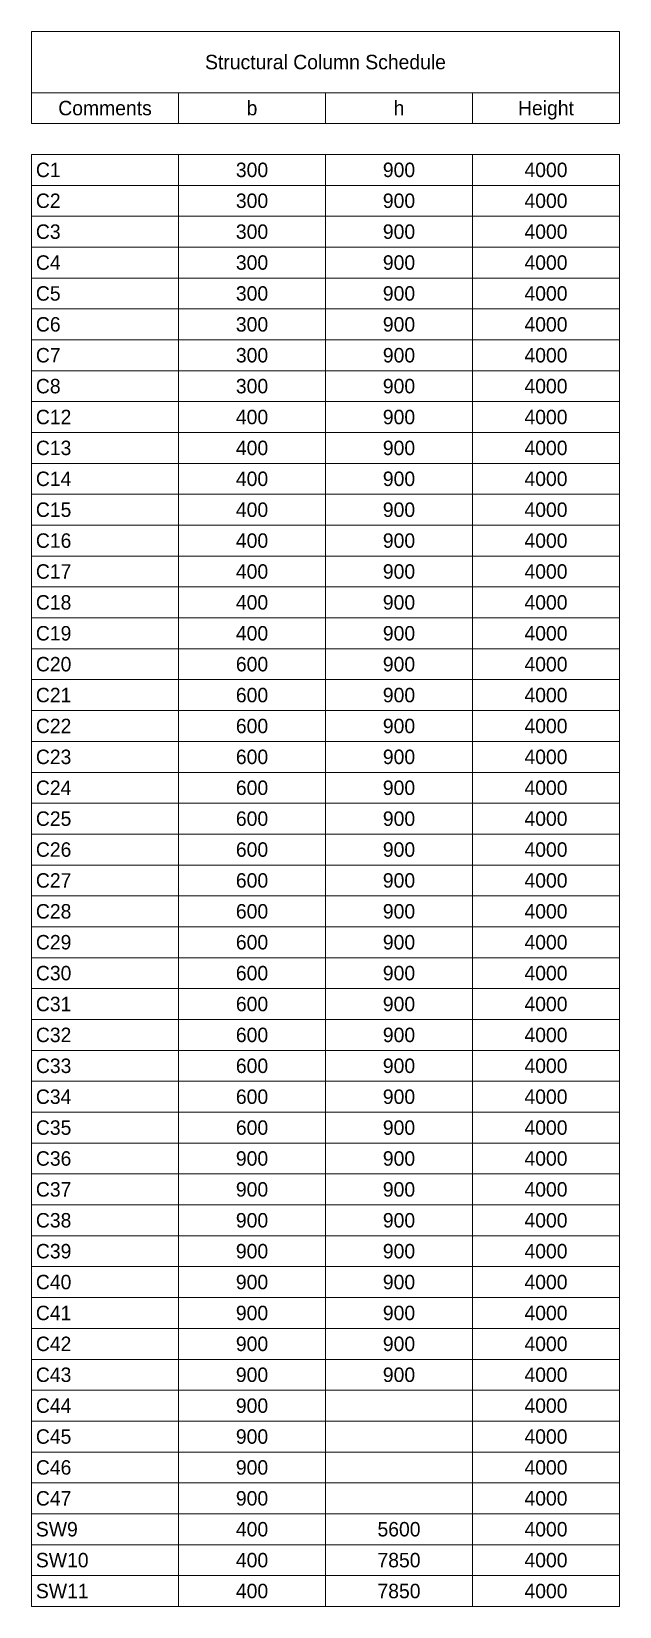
# Model space of a CAD drawing. Header units: millimetres. Extents: x -51718 to 77698, y -8943 to 21865.
# Drawn here: x 39111 to 49348, y -7327 to 20128 of the extents above; entities that cross this region are included whole.
import ezdxf

# ---------------------------------------------------------------- set-up
doc = ezdxf.new("R2010")
doc.units = ezdxf.units.MM
doc.layers.add('A-DETL-THIN', color=151, linetype='Continuous', lineweight=9)
doc.layers.add('G-ANNO-SCHD', color=231, linetype='Continuous', lineweight=9)
doc.styles.add('JetBrains Mono_1', font='JetBrainsMono-VariableFont_wght.ttf', dxfattribs={"height": 2.5})

msp = doc.modelspace()

# ---------------------------------------------------------------- linework, layer by layer
at = {"layer": 'A-DETL-THIN'}
for p, q in [((39111.4, 20127.6), (39111.4, 19061.3)), ((49347.6, 20127.6), (39111.4, 20127.6)), ((49347.6, 19061.3), (49347.6, 20127.6)), ((39111.4, 19061.3), (39111.4, 18522.8)), ((39111.4, 19061.3), (49347.6, 19061.3)), ((41670.4, 19061.3), (41670.4, 18522.8)), ((44229.5, 19061.3), (44229.5, 18522.8)), ((46788.5, 19061.3), (46788.5, 18522.8)), ((49347.6, 19061.3), (49347.6, 18522.8)), ((41670.4, 18522.8), (39111.4, 18522.8)), ((44229.5, 18522.8), (41670.4, 18522.8)), ((46788.5, 18522.8), (44229.5, 18522.8)), ((49347.6, 18522.8), (46788.5, 18522.8)), ((41670.4, 17984.2), (39111.4, 17984.2)), ((39111.4, 17984.2), (39111.4, 17445.7)), ((44229.5, 17984.2), (41670.4, 17984.2)), ((41670.4, 17984.2), (41670.4, 17445.7)), ((46788.5, 17984.2), (44229.5, 17984.2)), ((44229.5, 17984.2), (44229.5, 17445.7)), ((49347.6, 17984.2), (46788.5, 17984.2)), ((46788.5, 17984.2), (46788.5, 17445.7)), ((49347.6, 17984.2), (49347.6, 17445.7)), ((41670.4, 17445.7), (39111.4, 17445.7)), ((39111.4, 17445.7), (39111.4, 16907.2)), ((44229.5, 17445.7), (41670.4, 17445.7)), ((41670.4, 17445.7), (41670.4, 16907.2)), ((46788.5, 17445.7), (44229.5, 17445.7)), ((44229.5, 17445.7), (44229.5, 16907.2)), ((49347.6, 17445.7), (46788.5, 17445.7)), ((46788.5, 17445.7), (46788.5, 16907.2)), ((49347.6, 17445.7), (49347.6, 16907.2)), ((41670.4, 16907.2), (39111.4, 16907.2)), ((39111.4, 16907.2), (39111.4, 16368.6)), ((44229.5, 16907.2), (41670.4, 16907.2)), ((41670.4, 16907.2), (41670.4, 16368.6)), ((46788.5, 16907.2), (44229.5, 16907.2)), ((44229.5, 16907.2), (44229.5, 16368.6)), ((49347.6, 16907.2), (46788.5, 16907.2)), ((46788.5, 16907.2), (46788.5, 16368.6)), ((49347.6, 16907.2), (49347.6, 16368.6)), ((41670.4, 16368.6), (39111.4, 16368.6)), ((39111.4, 16368.6), (39111.4, 15830.1)), ((44229.5, 16368.6), (41670.4, 16368.6)), ((41670.4, 16368.6), (41670.4, 15830.1)), ((46788.5, 16368.6), (44229.5, 16368.6)), ((44229.5, 16368.6), (44229.5, 15830.1)), ((49347.6, 16368.6), (46788.5, 16368.6)), ((46788.5, 16368.6), (46788.5, 15830.1)), ((49347.6, 16368.6), (49347.6, 15830.1)), ((41670.4, 15830.1), (39111.4, 15830.1)), ((39111.4, 15830.1), (39111.4, 15291.5)), ((44229.5, 15830.1), (41670.4, 15830.1)), ((41670.4, 15830.1), (41670.4, 15291.5)), ((46788.5, 15830.1), (44229.5, 15830.1)), ((44229.5, 15830.1), (44229.5, 15291.5)), ((49347.6, 15830.1), (46788.5, 15830.1)), ((46788.5, 15830.1), (46788.5, 15291.5)), ((49347.6, 15830.1), (49347.6, 15291.5)), ((41670.4, 15291.5), (39111.4, 15291.5)), ((39111.4, 15291.5), (39111.4, 14753)), ((44229.5, 15291.5), (41670.4, 15291.5)), ((41670.4, 15291.5), (41670.4, 14753)), ((46788.5, 15291.5), (44229.5, 15291.5)), ((44229.5, 15291.5), (44229.5, 14753)), ((49347.6, 15291.5), (46788.5, 15291.5)), ((46788.5, 15291.5), (46788.5, 14753)), ((49347.6, 15291.5), (49347.6, 14753)), ((41670.4, 14753), (39111.4, 14753)), ((39111.4, 14753), (39111.4, 14214.5)), ((44229.5, 14753), (41670.4, 14753)), ((41670.4, 14753), (41670.4, 14214.5)), ((46788.5, 14753), (44229.5, 14753)), ((44229.5, 14753), (44229.5, 14214.5)), ((49347.6, 14753), (46788.5, 14753)), ((46788.5, 14753), (46788.5, 14214.5)), ((49347.6, 14753), (49347.6, 14214.5)), ((41670.4, 14214.5), (39111.4, 14214.5)), ((39111.4, 14214.5), (39111.4, 13675.9)), ((44229.5, 14214.5), (41670.4, 14214.5)), ((41670.4, 14214.5), (41670.4, 13675.9)), ((46788.5, 14214.5), (44229.5, 14214.5)), ((44229.5, 14214.5), (44229.5, 13675.9)), ((49347.6, 14214.5), (46788.5, 14214.5)), ((46788.5, 14214.5), (46788.5, 13675.9)), ((49347.6, 14214.5), (49347.6, 13675.9)), ((41670.4, 13675.9), (39111.4, 13675.9)), ((39111.4, 13675.9), (39111.4, 13137.4)), ((44229.5, 13675.9), (41670.4, 13675.9)), ((41670.4, 13675.9), (41670.4, 13137.4)), ((46788.5, 13675.9), (44229.5, 13675.9)), ((44229.5, 13675.9), (44229.5, 13137.4)), ((49347.6, 13675.9), (46788.5, 13675.9)), ((46788.5, 13675.9), (46788.5, 13137.4)), ((49347.6, 13675.9), (49347.6, 13137.4)), ((41670.4, 13137.4), (39111.4, 13137.4)), ((39111.4, 13137.4), (39111.4, 12598.8)), ((44229.5, 13137.4), (41670.4, 13137.4)), ((41670.4, 13137.4), (41670.4, 12598.8)), ((46788.5, 13137.4), (44229.5, 13137.4)), ((44229.5, 13137.4), (44229.5, 12598.8)), ((49347.6, 13137.4), (46788.5, 13137.4)), ((46788.5, 13137.4), (46788.5, 12598.8)), ((49347.6, 13137.4), (49347.6, 12598.8)), ((41670.4, 12598.8), (39111.4, 12598.8)), ((39111.4, 12598.8), (39111.4, 12060.3)), ((44229.5, 12598.8), (41670.4, 12598.8)), ((41670.4, 12598.8), (41670.4, 12060.3)), ((46788.5, 12598.8), (44229.5, 12598.8)), ((44229.5, 12598.8), (44229.5, 12060.3)), ((49347.6, 12598.8), (46788.5, 12598.8)), ((46788.5, 12598.8), (46788.5, 12060.3)), ((49347.6, 12598.8), (49347.6, 12060.3)), ((41670.4, 12060.3), (39111.4, 12060.3)), ((39111.4, 12060.3), (39111.4, 11521.8)), ((44229.5, 12060.3), (41670.4, 12060.3)), ((41670.4, 12060.3), (41670.4, 11521.8)), ((46788.5, 12060.3), (44229.5, 12060.3)), ((44229.5, 12060.3), (44229.5, 11521.8)), ((49347.6, 12060.3), (46788.5, 12060.3)), ((46788.5, 12060.3), (46788.5, 11521.8)), ((49347.6, 12060.3), (49347.6, 11521.8)), ((41670.4, 11521.8), (39111.4, 11521.8)), ((39111.4, 11521.8), (39111.4, 10983.2)), ((44229.5, 11521.8), (41670.4, 11521.8)), ((41670.4, 11521.8), (41670.4, 10983.2)), ((46788.5, 11521.8), (44229.5, 11521.8)), ((44229.5, 11521.8), (44229.5, 10983.2)), ((49347.6, 11521.8), (46788.5, 11521.8)), ((46788.5, 11521.8), (46788.5, 10983.2)), ((49347.6, 11521.8), (49347.6, 10983.2)), ((41670.4, 10983.2), (39111.4, 10983.2)), ((39111.4, 10983.2), (39111.4, 10444.7)), ((44229.5, 10983.2), (41670.4, 10983.2)), ((41670.4, 10983.2), (41670.4, 10444.7)), ((46788.5, 10983.2), (44229.5, 10983.2)), ((44229.5, 10983.2), (44229.5, 10444.7)), ((49347.6, 10983.2), (46788.5, 10983.2)), ((46788.5, 10983.2), (46788.5, 10444.7)), ((49347.6, 10983.2), (49347.6, 10444.7)), ((41670.4, 10444.7), (39111.4, 10444.7)), ((39111.4, 10444.7), (39111.4, 9906.1)), ((44229.5, 10444.7), (41670.4, 10444.7)), ((41670.4, 10444.7), (41670.4, 9906.1)), ((46788.5, 10444.7), (44229.5, 10444.7)), ((44229.5, 10444.7), (44229.5, 9906.1)), ((49347.6, 10444.7), (46788.5, 10444.7)), ((46788.5, 10444.7), (46788.5, 9906.1)), ((49347.6, 10444.7), (49347.6, 9906.1)), ((41670.4, 9906.1), (39111.4, 9906.1)), ((39111.4, 9906.1), (39111.4, 9367.6)), ((44229.5, 9906.1), (41670.4, 9906.1)), ((41670.4, 9906.1), (41670.4, 9367.6)), ((46788.5, 9906.1), (44229.5, 9906.1)), ((44229.5, 9906.1), (44229.5, 9367.6)), ((49347.6, 9906.1), (46788.5, 9906.1)), ((46788.5, 9906.1), (46788.5, 9367.6)), ((49347.6, 9906.1), (49347.6, 9367.6)), ((41670.4, 9367.6), (39111.4, 9367.6)), ((39111.4, 9367.6), (39111.4, 8829.1)), ((44229.5, 9367.6), (41670.4, 9367.6)), ((41670.4, 9367.6), (41670.4, 8829.1)), ((46788.5, 9367.6), (44229.5, 9367.6)), ((44229.5, 9367.6), (44229.5, 8829.1)), ((49347.6, 9367.6), (46788.5, 9367.6)), ((46788.5, 9367.6), (46788.5, 8829.1)), ((49347.6, 9367.6), (49347.6, 8829.1)), ((41670.4, 8829.1), (39111.4, 8829.1)), ((39111.4, 8829.1), (39111.4, 8290.5)), ((44229.5, 8829.1), (41670.4, 8829.1)), ((41670.4, 8829.1), (41670.4, 8290.5)), ((46788.5, 8829.1), (44229.5, 8829.1)), ((44229.5, 8829.1), (44229.5, 8290.5)), ((49347.6, 8829.1), (46788.5, 8829.1)), ((46788.5, 8829.1), (46788.5, 8290.5)), ((49347.6, 8829.1), (49347.6, 8290.5)), ((41670.4, 8290.5), (39111.4, 8290.5)), ((39111.4, 8290.5), (39111.4, 7752)), ((44229.5, 8290.5), (41670.4, 8290.5)), ((41670.4, 8290.5), (41670.4, 7752)), ((46788.5, 8290.5), (44229.5, 8290.5)), ((44229.5, 8290.5), (44229.5, 7752)), ((49347.6, 8290.5), (46788.5, 8290.5)), ((46788.5, 8290.5), (46788.5, 7752)), ((49347.6, 8290.5), (49347.6, 7752)), ((41670.4, 7752), (39111.4, 7752)), ((39111.4, 7752), (39111.4, 7213.4)), ((44229.5, 7752), (41670.4, 7752)), ((41670.4, 7752), (41670.4, 7213.4)), ((46788.5, 7752), (44229.5, 7752)), ((44229.5, 7752), (44229.5, 7213.4)), ((49347.6, 7752), (46788.5, 7752)), ((46788.5, 7752), (46788.5, 7213.4)), ((49347.6, 7752), (49347.6, 7213.4)), ((41670.4, 7213.4), (39111.4, 7213.4)), ((39111.4, 7213.4), (39111.4, 6674.9)), ((44229.5, 7213.4), (41670.4, 7213.4)), ((41670.4, 7213.4), (41670.4, 6674.9)), ((46788.5, 7213.4), (44229.5, 7213.4)), ((44229.5, 7213.4), (44229.5, 6674.9)), ((49347.6, 7213.4), (46788.5, 7213.4)), ((46788.5, 7213.4), (46788.5, 6674.9)), ((49347.6, 7213.4), (49347.6, 6674.9)), ((41670.4, 6674.9), (39111.4, 6674.9)), ((39111.4, 6674.9), (39111.4, 6136.4)), ((44229.5, 6674.9), (41670.4, 6674.9)), ((41670.4, 6674.9), (41670.4, 6136.4)), ((46788.5, 6674.9), (44229.5, 6674.9)), ((44229.5, 6674.9), (44229.5, 6136.4)), ((49347.6, 6674.9), (46788.5, 6674.9)), ((46788.5, 6674.9), (46788.5, 6136.4)), ((49347.6, 6674.9), (49347.6, 6136.4)), ((41670.4, 6136.4), (39111.4, 6136.4)), ((39111.4, 6136.4), (39111.4, 5597.8)), ((44229.5, 6136.4), (41670.4, 6136.4)), ((41670.4, 6136.4), (41670.4, 5597.8)), ((46788.5, 6136.4), (44229.5, 6136.4)), ((44229.5, 6136.4), (44229.5, 5597.8)), ((49347.6, 6136.4), (46788.5, 6136.4)), ((46788.5, 6136.4), (46788.5, 5597.8)), ((49347.6, 6136.4), (49347.6, 5597.8)), ((41670.4, 5597.8), (39111.4, 5597.8)), ((39111.4, 5597.8), (39111.4, 5059.3)), ((44229.5, 5597.8), (41670.4, 5597.8)), ((41670.4, 5597.8), (41670.4, 5059.3)), ((46788.5, 5597.8), (44229.5, 5597.8)), ((44229.5, 5597.8), (44229.5, 5059.3)), ((49347.6, 5597.8), (46788.5, 5597.8)), ((46788.5, 5597.8), (46788.5, 5059.3)), ((49347.6, 5597.8), (49347.6, 5059.3)), ((41670.4, 5059.3), (39111.4, 5059.3)), ((39111.4, 5059.3), (39111.4, 4520.7)), ((44229.5, 5059.3), (41670.4, 5059.3)), ((41670.4, 5059.3), (41670.4, 4520.7)), ((46788.5, 5059.3), (44229.5, 5059.3)), ((44229.5, 5059.3), (44229.5, 4520.7)), ((49347.6, 5059.3), (46788.5, 5059.3)), ((46788.5, 5059.3), (46788.5, 4520.7)), ((49347.6, 5059.3), (49347.6, 4520.7)), ((41670.4, 4520.7), (39111.4, 4520.7)), ((39111.4, 4520.7), (39111.4, 3982.2)), ((44229.5, 4520.7), (41670.4, 4520.7)), ((41670.4, 4520.7), (41670.4, 3982.2)), ((46788.5, 4520.7), (44229.5, 4520.7)), ((44229.5, 4520.7), (44229.5, 3982.2)), ((49347.6, 4520.7), (46788.5, 4520.7)), ((46788.5, 4520.7), (46788.5, 3982.2)), ((49347.6, 4520.7), (49347.6, 3982.2)), ((41670.4, 3982.2), (39111.4, 3982.2)), ((39111.4, 3982.2), (39111.4, 3443.7)), ((44229.5, 3982.2), (41670.4, 3982.2)), ((41670.4, 3982.2), (41670.4, 3443.7)), ((46788.5, 3982.2), (44229.5, 3982.2)), ((44229.5, 3982.2), (44229.5, 3443.7)), ((49347.6, 3982.2), (46788.5, 3982.2)), ((46788.5, 3982.2), (46788.5, 3443.7)), ((49347.6, 3982.2), (49347.6, 3443.7)), ((41670.4, 3443.7), (39111.4, 3443.7)), ((39111.4, 3443.7), (39111.4, 2905.1)), ((44229.5, 3443.7), (41670.4, 3443.7)), ((41670.4, 3443.7), (41670.4, 2905.1)), ((46788.5, 3443.7), (44229.5, 3443.7)), ((44229.5, 3443.7), (44229.5, 2905.1)), ((49347.6, 3443.7), (46788.5, 3443.7)), ((46788.5, 3443.7), (46788.5, 2905.1)), ((49347.6, 3443.7), (49347.6, 2905.1)), ((41670.4, 2905.1), (39111.4, 2905.1)), ((39111.4, 2905.1), (39111.4, 2366.6)), ((44229.5, 2905.1), (41670.4, 2905.1)), ((41670.4, 2905.1), (41670.4, 2366.6)), ((46788.5, 2905.1), (44229.5, 2905.1)), ((44229.5, 2905.1), (44229.5, 2366.6)), ((49347.6, 2905.1), (46788.5, 2905.1)), ((46788.5, 2905.1), (46788.5, 2366.6)), ((49347.6, 2905.1), (49347.6, 2366.6)), ((41670.4, 2366.6), (39111.4, 2366.6)), ((39111.4, 2366.6), (39111.4, 1828.1)), ((44229.5, 2366.6), (41670.4, 2366.6)), ((41670.4, 2366.6), (41670.4, 1828.1)), ((46788.5, 2366.6), (44229.5, 2366.6)), ((44229.5, 2366.6), (44229.5, 1828.1)), ((49347.6, 2366.6), (46788.5, 2366.6)), ((46788.5, 2366.6), (46788.5, 1828.1)), ((49347.6, 2366.6), (49347.6, 1828.1)), ((41670.4, 1828.1), (39111.4, 1828.1)), ((39111.4, 1828.1), (39111.4, 1289.5)), ((44229.5, 1828.1), (41670.4, 1828.1)), ((41670.4, 1828.1), (41670.4, 1289.5)), ((46788.5, 1828.1), (44229.5, 1828.1)), ((44229.5, 1828.1), (44229.5, 1289.5)), ((49347.6, 1828.1), (46788.5, 1828.1)), ((46788.5, 1828.1), (46788.5, 1289.5)), ((49347.6, 1828.1), (49347.6, 1289.5)), ((41670.4, 1289.5), (39111.4, 1289.5)), ((39111.4, 1289.5), (39111.4, 751)), ((44229.5, 1289.5), (41670.4, 1289.5)), ((41670.4, 1289.5), (41670.4, 751)), ((46788.5, 1289.5), (44229.5, 1289.5)), ((44229.5, 1289.5), (44229.5, 751)), ((49347.6, 1289.5), (46788.5, 1289.5)), ((46788.5, 1289.5), (46788.5, 751)), ((49347.6, 1289.5), (49347.6, 751)), ((41670.4, 751), (39111.4, 751)), ((39111.4, 751), (39111.4, 212.4)), ((44229.5, 751), (41670.4, 751)), ((41670.4, 751), (41670.4, 212.4)), ((46788.5, 751), (44229.5, 751)), ((44229.5, 751), (44229.5, 212.4)), ((49347.6, 751), (46788.5, 751)), ((46788.5, 751), (46788.5, 212.4)), ((49347.6, 751), (49347.6, 212.4)), ((41670.4, 212.4), (39111.4, 212.4)), ((39111.4, 212.4), (39111.4, -326.1)), ((44229.5, 212.4), (41670.4, 212.4)), ((41670.4, 212.4), (41670.4, -326.1)), ((46788.5, 212.4), (44229.5, 212.4)), ((44229.5, 212.4), (44229.5, -326.1)), ((49347.6, 212.4), (46788.5, 212.4)), ((46788.5, 212.4), (46788.5, -326.1)), ((49347.6, 212.4), (49347.6, -326.1)), ((41670.4, -326.1), (39111.4, -326.1)), ((39111.4, -326.1), (39111.4, -864.6)), ((44229.5, -326.1), (41670.4, -326.1)), ((41670.4, -326.1), (41670.4, -864.6)), ((46788.5, -326.1), (44229.5, -326.1)), ((44229.5, -326.1), (44229.5, -864.6)), ((49347.6, -326.1), (46788.5, -326.1)), ((46788.5, -326.1), (46788.5, -864.6)), ((49347.6, -326.1), (49347.6, -864.6)), ((41670.4, -864.6), (39111.4, -864.6)), ((39111.4, -864.6), (39111.4, -1403.2)), ((44229.5, -864.6), (41670.4, -864.6)), ((41670.4, -864.6), (41670.4, -1403.2)), ((46788.5, -864.6), (44229.5, -864.6)), ((44229.5, -864.6), (44229.5, -1403.2)), ((49347.6, -864.6), (46788.5, -864.6)), ((46788.5, -864.6), (46788.5, -1403.2)), ((49347.6, -864.6), (49347.6, -1403.2)), ((41670.4, -1403.2), (39111.4, -1403.2)), ((39111.4, -1403.2), (39111.4, -1941.7)), ((44229.5, -1403.2), (41670.4, -1403.2)), ((41670.4, -1403.2), (41670.4, -1941.7)), ((46788.5, -1403.2), (44229.5, -1403.2)), ((44229.5, -1403.2), (44229.5, -1941.7)), ((49347.6, -1403.2), (46788.5, -1403.2)), ((46788.5, -1403.2), (46788.5, -1941.7)), ((49347.6, -1403.2), (49347.6, -1941.7)), ((41670.4, -1941.7), (39111.4, -1941.7)), ((39111.4, -1941.7), (39111.4, -2480.3)), ((44229.5, -1941.7), (41670.4, -1941.7)), ((41670.4, -1941.7), (41670.4, -2480.3)), ((46788.5, -1941.7), (44229.5, -1941.7)), ((44229.5, -1941.7), (44229.5, -2480.3)), ((49347.6, -1941.7), (46788.5, -1941.7)), ((46788.5, -1941.7), (46788.5, -2480.3)), ((49347.6, -1941.7), (49347.6, -2480.3)), ((41670.4, -2480.3), (39111.4, -2480.3)), ((39111.4, -2480.3), (39111.4, -3018.8)), ((44229.5, -2480.3), (41670.4, -2480.3)), ((41670.4, -2480.3), (41670.4, -3018.8)), ((46788.5, -2480.3), (44229.5, -2480.3)), ((44229.5, -2480.3), (44229.5, -3018.8)), ((49347.6, -2480.3), (46788.5, -2480.3)), ((46788.5, -2480.3), (46788.5, -3018.8)), ((49347.6, -2480.3), (49347.6, -3018.8)), ((41670.4, -3018.8), (39111.4, -3018.8)), ((39111.4, -3018.8), (39111.4, -3557.3)), ((44229.5, -3018.8), (41670.4, -3018.8)), ((41670.4, -3018.8), (41670.4, -3557.3)), ((46788.5, -3018.8), (44229.5, -3018.8)), ((44229.5, -3018.8), (44229.5, -3557.3)), ((49347.6, -3018.8), (46788.5, -3018.8)), ((46788.5, -3018.8), (46788.5, -3557.3)), ((49347.6, -3018.8), (49347.6, -3557.3)), ((41670.4, -3557.3), (39111.4, -3557.3)), ((39111.4, -3557.3), (39111.4, -4095.9)), ((44229.5, -3557.3), (41670.4, -3557.3)), ((41670.4, -3557.3), (41670.4, -4095.9)), ((46788.5, -3557.3), (44229.5, -3557.3)), ((44229.5, -3557.3), (44229.5, -4095.9)), ((49347.6, -3557.3), (46788.5, -3557.3)), ((46788.5, -3557.3), (46788.5, -4095.9)), ((49347.6, -3557.3), (49347.6, -4095.9)), ((41670.4, -4095.9), (39111.4, -4095.9)), ((39111.4, -4095.9), (39111.4, -4634.4)), ((44229.5, -4095.9), (41670.4, -4095.9)), ((41670.4, -4095.9), (41670.4, -4634.4)), ((46788.5, -4095.9), (44229.5, -4095.9)), ((44229.5, -4095.9), (44229.5, -4634.4)), ((49347.6, -4095.9), (46788.5, -4095.9)), ((46788.5, -4095.9), (46788.5, -4634.4)), ((49347.6, -4095.9), (49347.6, -4634.4)), ((41670.4, -4634.4), (39111.4, -4634.4)), ((39111.4, -4634.4), (39111.4, -5173)), ((44229.5, -4634.4), (41670.4, -4634.4)), ((41670.4, -4634.4), (41670.4, -5173)), ((46788.5, -4634.4), (44229.5, -4634.4)), ((44229.5, -4634.4), (44229.5, -5173)), ((49347.6, -4634.4), (46788.5, -4634.4)), ((46788.5, -4634.4), (46788.5, -5173)), ((49347.6, -4634.4), (49347.6, -5173)), ((41670.4, -5173), (39111.4, -5173)), ((39111.4, -5173), (39111.4, -5711.5)), ((44229.5, -5173), (41670.4, -5173)), ((41670.4, -5173), (41670.4, -5711.5)), ((46788.5, -5173), (44229.5, -5173)), ((44229.5, -5173), (44229.5, -5711.5)), ((49347.6, -5173), (46788.5, -5173)), ((46788.5, -5173), (46788.5, -5711.5)), ((49347.6, -5173), (49347.6, -5711.5)), ((41670.4, -5711.5), (39111.4, -5711.5)), ((39111.4, -5711.5), (39111.4, -6250)), ((44229.5, -5711.5), (41670.4, -5711.5)), ((41670.4, -5711.5), (41670.4, -6250)), ((46788.5, -5711.5), (44229.5, -5711.5)), ((44229.5, -5711.5), (44229.5, -6250)), ((49347.6, -5711.5), (46788.5, -5711.5)), ((46788.5, -5711.5), (46788.5, -6250)), ((49347.6, -5711.5), (49347.6, -6250)), ((41670.4, -6250), (39111.4, -6250)), ((39111.4, -6250), (39111.4, -6788.6)), ((44229.5, -6250), (41670.4, -6250)), ((41670.4, -6250), (41670.4, -6788.6)), ((46788.5, -6250), (44229.5, -6250)), ((44229.5, -6250), (44229.5, -6788.6)), ((49347.6, -6250), (46788.5, -6250)), ((46788.5, -6250), (46788.5, -6788.6)), ((49347.6, -6250), (49347.6, -6788.6)), ((41670.4, -6788.6), (39111.4, -6788.6)), ((39111.4, -6788.6), (39111.4, -7327.1)), ((44229.5, -6788.6), (41670.4, -6788.6)), ((41670.4, -6788.6), (41670.4, -7327.1)), ((46788.5, -6788.6), (44229.5, -6788.6)), ((44229.5, -6788.6), (44229.5, -7327.1)), ((49347.6, -6788.6), (46788.5, -6788.6)), ((46788.5, -6788.6), (46788.5, -7327.1)), ((49347.6, -6788.6), (49347.6, -7327.1)), ((41670.4, -7327.1), (39111.4, -7327.1)), ((44229.5, -7327.1), (41670.4, -7327.1)), ((46788.5, -7327.1), (44229.5, -7327.1)), ((49347.6, -7327.1), (46788.5, -7327.1))]:
    msp.add_line(p, q, dxfattribs=at)

# ---------------------------------------------------------------- texts
at = {"layer": 'G-ANNO-SCHD', "line_spacing_factor": 1.102871, "style": 'JetBrains Mono_1'}
for s, insert, char_height, width, attachment_point in [('Structural Column Schedule', (44229.5, 19721.3), 251.875, 6561.63, 2), ('Comments', (40390.9, 18918.9), 251.88, 2018.963, 2), ('b', (42950, 18918.9), 251.9, 252.37, 2), ('h', (45509, 18918.9), 251.9, 252.37, 2), ('Height', (48068.1, 18918.9), 251.88, 1514.222, 2), ('C1', (39186.9, 17841.8), 251.88, 504.741, 1), ('300', (42950, 17841.8), 251.88, 757.111, 2), ('900', (45509, 17841.8), 251.88, 757.111, 2), ('4000', (48068.1, 17841.8), 251.88, 1009.482, 2), ('C2', (39186.9, 17303.3), 251.88, 504.741, 1), ('300', (42950, 17303.3), 251.88, 757.111, 2), ('900', (45509, 17303.3), 251.88, 757.111, 2), ('4000', (48068.1, 17303.3), 251.88, 1009.482, 2), ('C3', (39186.9, 16764.8), 251.88, 504.741, 1), ('300', (42950, 16764.8), 251.88, 757.111, 2), ('900', (45509, 16764.8), 251.88, 757.111, 2), ('4000', (48068.1, 16764.8), 251.88, 1009.482, 2), ('C4', (39186.9, 16226.2), 251.88, 504.741, 1), ('300', (42950, 16226.2), 251.88, 757.111, 2), ('900', (45509, 16226.2), 251.88, 757.111, 2), ('4000', (48068.1, 16226.2), 251.88, 1009.482, 2), ('C5', (39186.9, 15687.7), 251.88, 504.741, 1), ('300', (42950, 15687.7), 251.88, 757.111, 2), ('900', (45509, 15687.7), 251.88, 757.111, 2), ('4000', (48068.1, 15687.7), 251.88, 1009.482, 2), ('C6', (39186.9, 15149.1), 251.88, 504.741, 1), ('300', (42950, 15149.1), 251.88, 757.111, 2), ('900', (45509, 15149.1), 251.88, 757.111, 2), ('4000', (48068.1, 15149.1), 251.88, 1009.482, 2), ('C7', (39186.9, 14610.6), 251.88, 504.741, 1), ('300', (42950, 14610.6), 251.88, 757.111, 2), ('900', (45509, 14610.6), 251.88, 757.111, 2), ('4000', (48068.1, 14610.6), 251.88, 1009.482, 2), ('C8', (39186.9, 14072.1), 251.88, 504.741, 1), ('300', (42950, 14072.1), 251.88, 757.111, 2), ('900', (45509, 14072.1), 251.88, 757.111, 2), ('4000', (48068.1, 14072.1), 251.88, 1009.482, 2), ('C12', (39186.9, 13533.5), 251.88, 757.111, 1), ('400', (42950, 13533.5), 251.88, 757.111, 2), ('900', (45509, 13533.5), 251.88, 757.111, 2), ('4000', (48068.1, 13533.5), 251.88, 1009.482, 2), ('C13', (39186.9, 12995), 251.88, 757.111, 1), ('400', (42950, 12995), 251.88, 757.111, 2), ('900', (45509, 12995), 251.88, 757.111, 2), ('4000', (48068.1, 12995), 251.88, 1009.482, 2), ('C14', (39186.9, 12456.4), 251.88, 757.111, 1), ('400', (42950, 12456.4), 251.88, 757.111, 2), ('900', (45509, 12456.4), 251.88, 757.111, 2), ('4000', (48068.1, 12456.4), 251.88, 1009.482, 2), ('C15', (39186.9, 11917.9), 251.88, 757.111, 1), ('400', (42950, 11917.9), 251.88, 757.111, 2), ('900', (45509, 11917.9), 251.88, 757.111, 2), ('4000', (48068.1, 11917.9), 251.88, 1009.482, 2), ('C16', (39186.9, 11379.4), 251.88, 757.111, 1), ('400', (42950, 11379.4), 251.88, 757.111, 2), ('900', (45509, 11379.4), 251.88, 757.111, 2), ('4000', (48068.1, 11379.4), 251.88, 1009.482, 2), ('C17', (39186.9, 10840.8), 251.88, 757.111, 1), ('400', (42950, 10840.8), 251.88, 757.111, 2), ('900', (45509, 10840.8), 251.88, 757.111, 2), ('4000', (48068.1, 10840.8), 251.88, 1009.482, 2), ('C18', (39186.9, 10302.3), 251.88, 757.111, 1), ('400', (42950, 10302.3), 251.88, 757.111, 2), ('900', (45509, 10302.3), 251.88, 757.111, 2), ('4000', (48068.1, 10302.3), 251.88, 1009.482, 2), ('C19', (39186.9, 9763.7), 251.88, 757.111, 1), ('400', (42950, 9763.7), 251.88, 757.111, 2), ('900', (45509, 9763.7), 251.88, 757.111, 2), ('4000', (48068.1, 9763.7), 251.88, 1009.482, 2), ('C20', (39186.9, 9225.2), 251.88, 757.111, 1), ('600', (42950, 9225.2), 251.88, 757.111, 2), ('900', (45509, 9225.2), 251.88, 757.111, 2), ('4000', (48068.1, 9225.2), 251.88, 1009.482, 2), ('C21', (39186.9, 8686.7), 251.88, 757.111, 1), ('600', (42950, 8686.7), 251.88, 757.111, 2), ('900', (45509, 8686.7), 251.88, 757.111, 2), ('4000', (48068.1, 8686.7), 251.88, 1009.482, 2), ('C22', (39186.9, 8148.1), 251.88, 757.111, 1), ('600', (42950, 8148.1), 251.88, 757.111, 2), ('900', (45509, 8148.1), 251.88, 757.111, 2), ('4000', (48068.1, 8148.1), 251.88, 1009.482, 2), ('C23', (39186.9, 7609.6), 251.88, 757.111, 1), ('600', (42950, 7609.6), 251.88, 757.111, 2), ('900', (45509, 7609.6), 251.88, 757.111, 2), ('4000', (48068.1, 7609.6), 251.88, 1009.482, 2), ('C24', (39186.9, 7071), 251.88, 757.111, 1), ('600', (42950, 7071), 251.88, 757.111, 2), ('900', (45509, 7071), 251.88, 757.111, 2), ('4000', (48068.1, 7071), 251.88, 1009.482, 2), ('C25', (39186.9, 6532.5), 251.88, 757.111, 1), ('600', (42950, 6532.5), 251.88, 757.111, 2), ('900', (45509, 6532.5), 251.88, 757.111, 2), ('4000', (48068.1, 6532.5), 251.88, 1009.482, 2), ('C26', (39186.9, 5994), 251.88, 757.111, 1), ('600', (42950, 5994), 251.88, 757.111, 2), ('900', (45509, 5994), 251.88, 757.111, 2), ('4000', (48068.1, 5994), 251.88, 1009.482, 2), ('C27', (39186.9, 5455.4), 251.88, 757.111, 1), ('600', (42950, 5455.4), 251.88, 757.111, 2), ('900', (45509, 5455.4), 251.88, 757.111, 2), ('4000', (48068.1, 5455.4), 251.88, 1009.482, 2), ('C28', (39186.9, 4916.9), 251.88, 757.111, 1), ('600', (42950, 4916.9), 251.88, 757.111, 2), ('900', (45509, 4916.9), 251.88, 757.111, 2), ('4000', (48068.1, 4916.9), 251.88, 1009.482, 2), ('C29', (39186.9, 4378.4), 251.88, 757.111, 1), ('600', (42950, 4378.4), 251.88, 757.111, 2), ('900', (45509, 4378.4), 251.88, 757.111, 2), ('4000', (48068.1, 4378.4), 251.88, 1009.482, 2), ('C30', (39186.9, 3839.8), 251.88, 757.111, 1), ('600', (42950, 3839.8), 251.88, 757.111, 2), ('900', (45509, 3839.8), 251.88, 757.111, 2), ('4000', (48068.1, 3839.8), 251.88, 1009.482, 2), ('C31', (39186.9, 3301.3), 251.88, 757.111, 1), ('600', (42950, 3301.3), 251.88, 757.111, 2), ('900', (45509, 3301.3), 251.88, 757.111, 2), ('4000', (48068.1, 3301.3), 251.88, 1009.482, 2), ('C32', (39186.9, 2762.7), 251.88, 757.111, 1), ('600', (42950, 2762.7), 251.88, 757.111, 2), ('900', (45509, 2762.7), 251.88, 757.111, 2), ('4000', (48068.1, 2762.7), 251.88, 1009.482, 2), ('C33', (39186.9, 2224.2), 251.88, 757.111, 1), ('600', (42950, 2224.2), 251.88, 757.111, 2), ('900', (45509, 2224.2), 251.88, 757.111, 2), ('4000', (48068.1, 2224.2), 251.88, 1009.482, 2), ('C34', (39186.9, 1685.7), 251.88, 757.111, 1), ('600', (42950, 1685.7), 251.88, 757.111, 2), ('900', (45509, 1685.7), 251.88, 757.111, 2), ('4000', (48068.1, 1685.7), 251.88, 1009.482, 2), ('C35', (39186.9, 1147.1), 251.88, 757.111, 1), ('600', (42950, 1147.1), 251.88, 757.111, 2), ('900', (45509, 1147.1), 251.88, 757.111, 2), ('4000', (48068.1, 1147.1), 251.88, 1009.482, 2), ('C36', (39186.9, 608.6), 251.88, 757.111, 1), ('900', (42950, 608.6), 251.88, 757.111, 2), ('900', (45509, 608.6), 251.88, 757.111, 2), ('4000', (48068.1, 608.6), 251.88, 1009.482, 2), ('C37', (39186.9, 70), 251.88, 757.111, 1), ('900', (42950, 70), 251.88, 757.111, 2), ('900', (45509, 70), 251.88, 757.111, 2), ('4000', (48068.1, 70), 251.88, 1009.482, 2), ('C38', (39186.9, -468.5), 251.88, 757.111, 1), ('900', (42950, -468.5), 251.88, 757.111, 2), ('900', (45509, -468.5), 251.88, 757.111, 2), ('4000', (48068.1, -468.5), 251.88, 1009.482, 2), ('C39', (39186.9, -1007), 251.88, 757.111, 1), ('900', (42950, -1007), 251.88, 757.111, 2), ('900', (45509, -1007), 251.88, 757.111, 2), ('4000', (48068.1, -1007), 251.88, 1009.482, 2), ('C40', (39186.9, -1545.6), 251.88, 757.111, 1), ('900', (42950, -1545.6), 251.88, 757.111, 2), ('900', (45509, -1545.6), 251.88, 757.111, 2), ('4000', (48068.1, -1545.6), 251.88, 1009.482, 2), ('C41', (39186.9, -2084.1), 251.88, 757.111, 1), ('900', (42950, -2084.1), 251.88, 757.111, 2), ('900', (45509, -2084.1), 251.88, 757.111, 2), ('4000', (48068.1, -2084.1), 251.88, 1009.482, 2), ('C42', (39186.9, -2622.7), 251.88, 757.111, 1), ('900', (42950, -2622.7), 251.88, 757.111, 2), ('900', (45509, -2622.7), 251.88, 757.111, 2), ('4000', (48068.1, -2622.7), 251.88, 1009.482, 2), ('C43', (39186.9, -3161.2), 251.88, 757.111, 1), ('900', (42950, -3161.2), 251.88, 757.111, 2), ('900', (45509, -3161.2), 251.88, 757.111, 2), ('4000', (48068.1, -3161.2), 251.88, 1009.482, 2), ('C44', (39186.9, -3699.7), 251.88, 757.111, 1), ('900', (42950, -3699.7), 251.88, 757.111, 2), ('4000', (48068.1, -3699.7), 251.88, 1009.482, 2), ('C45', (39186.9, -4238.3), 251.88, 757.111, 1), ('900', (42950, -4238.3), 251.88, 757.111, 2), ('4000', (48068.1, -4238.3), 251.88, 1009.482, 2), ('C46', (39186.9, -4776.8), 251.88, 757.111, 1), ('900', (42950, -4776.8), 251.88, 757.111, 2), ('4000', (48068.1, -4776.8), 251.88, 1009.482, 2), ('C47', (39186.9, -5315.4), 251.88, 757.111, 1), ('900', (42950, -5315.4), 251.88, 757.111, 2), ('4000', (48068.1, -5315.4), 251.88, 1009.482, 2), ('SW9', (39186.9, -5853.9), 251.88, 757.111, 1), ('400', (42950, -5853.9), 251.88, 757.111, 2), ('5600', (45509, -5853.9), 251.88, 1009.482, 2), ('4000', (48068.1, -5853.9), 251.88, 1009.482, 2), ('SW10', (39186.9, -6392.4), 251.88, 1009.482, 1), ('400', (42950, -6392.4), 251.88, 757.111, 2), ('7850', (45509, -6392.4), 251.88, 1009.482, 2), ('4000', (48068.1, -6392.4), 251.88, 1009.482, 2), ('SW11', (39186.9, -6931), 251.88, 1009.482, 1), ('400', (42950, -6931), 251.88, 757.111, 2), ('7850', (45509, -6931), 251.88, 1009.482, 2), ('4000', (48068.1, -6931), 251.88, 1009.482, 2)]:
    msp.add_mtext(s, dxfattribs=dict(at, insert=insert, char_height=char_height, width=width, attachment_point=attachment_point))

doc.saveas('drawing.dxf')
